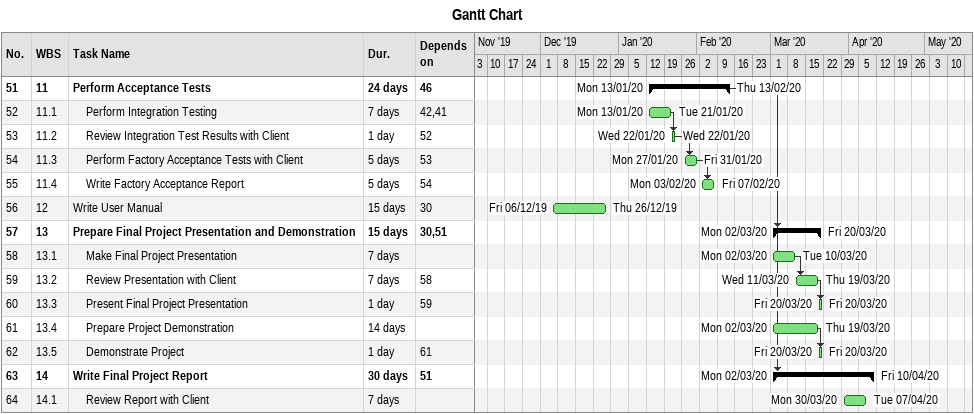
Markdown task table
Gantt Chart

| ID | WBS | Task | Duration | Start | Finish | Predecessors |
|---|---|---|---|---|---|---|
| 51 | 11 | **Perform Acceptance Tests** | 24d | 2020-01-13 | 2020-02-13 | 46 |
| 52 | 11.1 | Perform Integration Testing | 7d | 2020-01-13 | 2020-01-21 | 42, 41 |
| 53 | 11.2 | Review Integration Test Results with Client | 1d | 2020-01-22 | 2020-01-22 | 52 |
| 54 | 11.3 | Perform Factory Acceptance Tests with Client | 5d | 2020-01-27 | 2020-01-31 | 53 |
| 55 | 11.4 | Write Factory Acceptance Report | 5d | 2020-02-03 | 2020-02-07 | 54 |
| 56 | 12 | Write User Manual | 15d | 2019-12-06 | 2019-12-26 | 30 |
| 57 | 13 | **Prepare Final Project Presentation and Demonstration** | 15d | 2020-03-02 | 2020-03-20 | 30, 51 |
| 58 | 13.1 | Make Final Project Presentation | 7d | 2020-03-02 | 2020-03-10 |  |
| 59 | 13.2 | Review Presentation with Client | 7d | 2020-03-11 | 2020-03-19 | 58 |
| 60 | 13.3 | Present Final Project Presentation | 1d | 2020-03-20 | 2020-03-20 | 59 |
| 61 | 13.4 | Prepare Project Demonstration | 14d | 2020-03-02 | 2020-03-19 |  |
| 62 | 13.5 | Demonstrate Project | 1d | 2020-03-20 | 2020-03-20 | 61 |
| 63 | 14 | **Write Final Project Report** | 30d | 2020-03-02 | 2020-04-10 | 51 |
| 64 | 14.1 | Review Report with Client | 7d | 2020-03-30 | 2020-04-07 |  |
